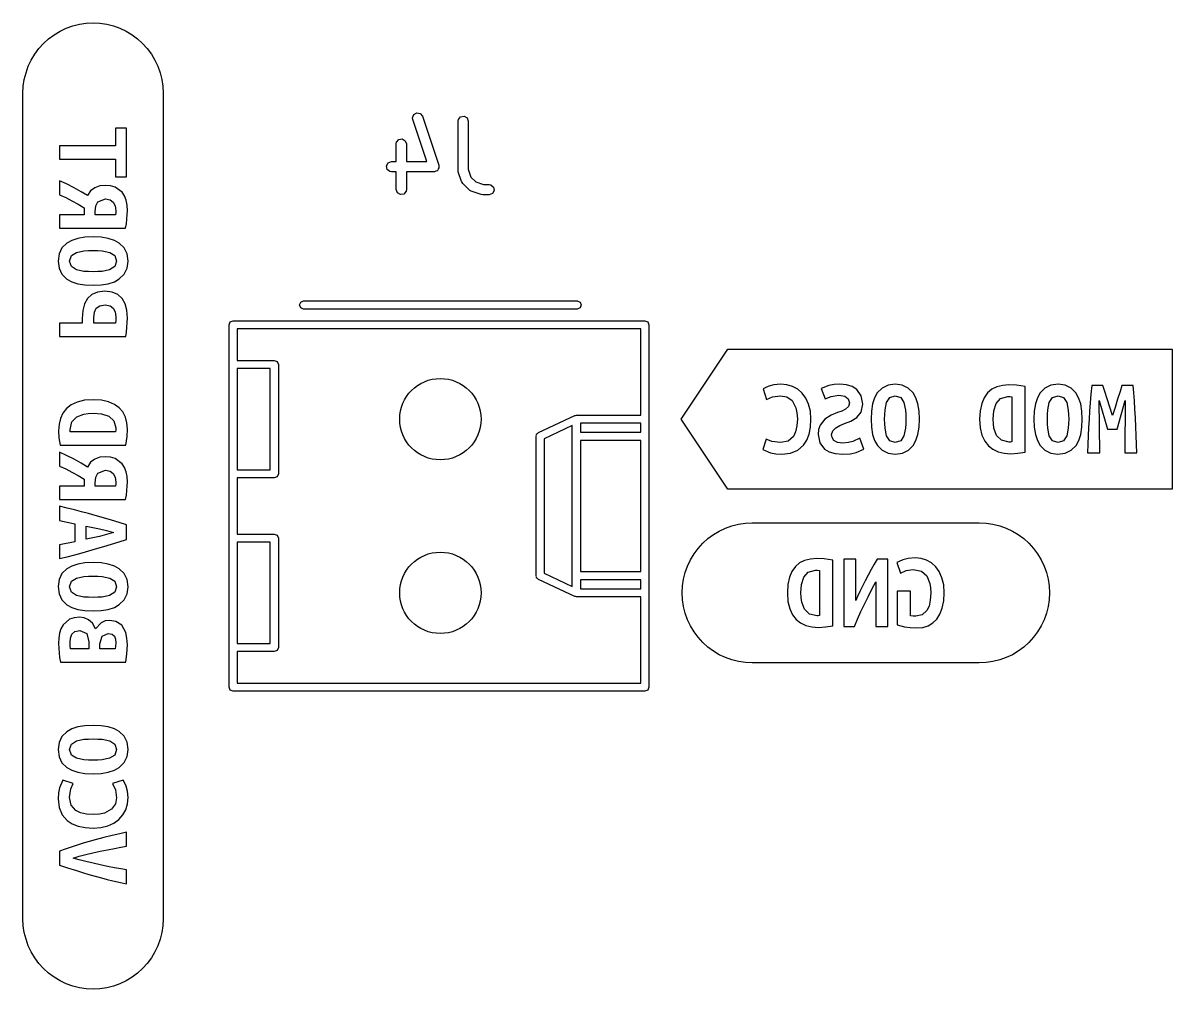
# Model space of a CAD drawing. Extents: x 88 to 206, y -135 to -60.
# Drawn here: x 87.62 to 104.43, y -93.28 to -79.15 of the extents above; entities that cross this region are included whole.
import ezdxf

# ---------------------------------------------------------------- set-up
doc = ezdxf.new("R2010")
doc.units = 0
doc.layers.add('BLACK', color=7, linetype='CONTINUOUS')

msp = doc.modelspace()

# ---------------------------------------------------------------- linework, layer by layer
at = {"layer": 'BLACK', "linetype": 'CONTINUOUS'}
for p, q in [((88.446, -79.1684), (88.5455, -79.1536)), ((88.5455, -79.1536), (88.646, -79.1487)), ((88.646, -79.1487), (88.7465, -79.1536)), ((88.7465, -79.1536), (88.846, -79.1684)), ((87.9955, -79.3814), (88.0763, -79.3215)), ((88.0763, -79.3215), (88.1626, -79.2698)), ((88.1626, -79.2698), (88.2536, -79.2267)), ((88.2536, -79.2267), (88.3483, -79.1928)), ((88.3483, -79.1928), (88.446, -79.1684)), ((88.846, -79.1684), (88.9437, -79.1928)), ((88.9437, -79.1928), (89.0384, -79.2267)), ((89.0384, -79.2267), (89.1294, -79.2698)), ((89.1294, -79.2698), (89.2157, -79.3215)), ((89.2157, -79.3215), (89.2965, -79.3814)), ((87.8534, -79.5236), (87.9209, -79.449)), ((87.9209, -79.449), (87.9955, -79.3814)), ((89.2965, -79.3814), (89.3711, -79.449)), ((89.3711, -79.449), (89.4386, -79.5236)), ((87.7417, -79.6907), (87.7934, -79.6044)), ((87.7934, -79.6044), (87.8534, -79.5236)), ((89.4386, -79.5236), (89.4986, -79.6044)), ((89.4986, -79.6044), (89.5503, -79.6907)), ((87.6648, -79.8764), (87.6987, -79.7817)), ((87.6987, -79.7817), (87.7417, -79.6907)), ((89.5503, -79.6907), (89.5933, -79.7817)), ((89.5933, -79.7817), (89.6272, -79.8764)), ((87.6255, -80.0736), (87.6403, -79.974)), ((87.6403, -79.974), (87.6648, -79.8764)), ((89.6272, -79.8764), (89.6517, -79.974)), ((89.6517, -79.974), (89.6665, -80.0736)), ((87.6206, -80.1741), (87.6255, -80.0736)), ((89.6665, -80.0736), (89.6714, -80.1741)), ((87.6206, -92.2515), (87.6206, -80.1741)), ((89.6714, -80.1741), (89.6714, -92.2515)), ((93.3177, -80.5355), (93.3366, -80.4878)), ((93.3366, -80.4878), (93.3817, -80.4634)), ((93.3817, -80.4634), (93.4319, -80.4737)), ((93.4319, -80.4737), (93.4638, -80.5138)), ((93.3215, -80.5613), (93.3177, -80.5355)), ((93.5267, -81.1768), (93.3215, -80.5613)), ((93.4638, -80.5138), (93.7019, -81.2281)), ((93.9843, -80.5852), (93.9889, -80.5595)), ((93.9843, -81.2995), (93.9843, -80.5852)), ((93.9889, -80.5595), (94.0218, -80.5202)), ((94.0218, -80.5202), (94.0724, -80.5113)), ((94.0724, -80.5113), (94.1168, -80.537)), ((94.1168, -80.537), (94.1343, -80.5852)), ((94.1343, -80.5852), (94.1343, -81.2873)), ((89.1365, -80.6867), (88.9746, -80.6867)), ((88.9746, -80.6867), (88.9746, -80.9455)), ((89.1365, -81.4011), (89.1365, -80.6867)), ((88.1539, -80.9455), (88.1539, -81.1423)), ((88.9746, -80.9455), (88.1539, -80.9455)), ((93.0796, -80.9185), (93.0841, -80.8929)), ((93.0796, -81.1768), (93.0796, -80.9185)), ((93.0841, -80.8929), (93.1171, -80.8536)), ((93.1171, -80.8536), (93.1676, -80.8447)), ((93.1676, -80.8447), (93.212, -80.8703)), ((93.212, -80.8703), (93.2296, -80.9185)), ((93.2296, -80.9185), (93.2296, -81.1768)), ((88.1539, -81.1423), (88.9746, -81.1423)), ((88.9746, -81.1423), (88.9746, -81.4011)), ((92.9635, -81.1944), (93.0117, -81.1768)), ((93.0117, -81.1768), (93.0796, -81.1768)), ((93.2296, -81.1768), (93.5267, -81.1768)), ((92.9379, -81.2388), (92.9635, -81.1944)), ((92.9468, -81.2893), (92.9379, -81.2388)), ((92.9861, -81.3223), (92.9468, -81.2893)), ((93.0117, -81.3268), (92.9861, -81.3223)), ((93.0796, -81.3268), (93.0117, -81.3268)), ((93.0796, -81.5852), (93.0796, -81.3268)), ((93.6308, -81.3268), (93.2296, -81.3268)), ((93.2296, -81.3268), (93.2296, -81.5852)), ((93.6361, -81.3249), (93.6308, -81.3268)), ((93.6418, -81.326), (93.6361, -81.3249)), ((93.6598, -81.3163), (93.6418, -81.326)), ((93.679, -81.3093), (93.6598, -81.3163)), ((93.6818, -81.3043), (93.679, -81.3093)), ((93.6869, -81.3016), (93.6818, -81.3043)), ((93.6944, -81.2826), (93.6869, -81.3016)), ((93.7046, -81.2649), (93.6944, -81.2826)), ((93.7019, -81.2281), (93.7057, -81.2539)), ((93.7057, -81.2539), (93.7036, -81.2592)), ((93.7036, -81.2592), (93.7046, -81.2649)), ((93.9849, -81.301), (93.9843, -81.2995)), ((93.9882, -81.3232), (93.9849, -81.301)), ((94.0358, -81.466), (93.9882, -81.3232)), ((94.1343, -81.2873), (94.1725, -81.4018)), ((88.2579, -81.5035), (88.1539, -81.4582)), ((88.1539, -81.4582), (88.1539, -81.663)), ((88.3674, -81.5583), (88.2579, -81.5035)), ((88.9746, -81.4011), (89.1365, -81.4011)), ((94.0386, -81.4696), (94.0358, -81.466)), ((94.039, -81.474), (94.0386, -81.4696)), ((94.0539, -81.4954), (94.039, -81.474)), ((94.1492, -81.5906), (94.0539, -81.4954)), ((94.1725, -81.4018), (94.2427, -81.472)), ((94.2427, -81.472), (94.3572, -81.5102)), ((94.3572, -81.5102), (94.4403, -81.5102)), ((94.4403, -81.5102), (94.4659, -81.5147)), ((94.4659, -81.5147), (94.5052, -81.5477)), ((88.1539, -81.663), (88.2473, -81.7025)), ((88.4722, -81.617), (88.3674, -81.5583)), ((88.5634, -81.6741), (88.4722, -81.617)), ((88.6083, -81.6047), (88.5634, -81.6741)), ((88.6698, -81.5583), (88.6083, -81.6047)), ((88.7436, -81.5321), (88.6698, -81.5583)), ((88.8254, -81.5233), (88.7436, -81.5321)), ((88.9026, -81.5299), (88.8254, -81.5233)), ((88.9691, -81.5495), (88.9026, -81.5299)), ((89.0699, -81.6249), (88.9691, -81.5495)), ((89.1044, -81.6789), (89.0699, -81.6249)), ((89.1286, -81.7424), (89.1044, -81.6789)), ((93.0971, -81.6334), (93.0796, -81.5852)), ((93.1415, -81.659), (93.0971, -81.6334)), ((93.1921, -81.6501), (93.1415, -81.659)), ((93.225, -81.6108), (93.1921, -81.6501)), ((93.2296, -81.5852), (93.225, -81.6108)), ((94.1532, -81.5925), (94.1492, -81.5906)), ((94.1556, -81.5963), (94.1532, -81.5925)), ((94.1785, -81.6087), (94.1556, -81.5963)), ((94.3213, -81.6563), (94.1785, -81.6087)), ((94.323, -81.6563), (94.3213, -81.6563)), ((94.345, -81.6602), (94.323, -81.6563)), ((94.4403, -81.6602), (94.345, -81.6602)), ((94.4885, -81.6426), (94.4403, -81.6602)), ((94.5141, -81.5982), (94.4885, -81.6426)), ((94.5052, -81.5477), (94.5141, -81.5982)), ((88.2473, -81.7025), (88.3372, -81.748)), ((88.3372, -81.748), (88.4259, -81.7982)), ((88.4259, -81.7982), (88.5158, -81.8519)), ((88.5158, -81.8519), (88.5158, -81.9535)), ((88.6777, -81.9107), (88.6875, -81.8246)), ((88.6875, -81.8246), (88.7166, -81.7662)), ((88.7166, -81.7662), (88.827, -81.7218)), ((88.827, -81.7218), (88.8944, -81.7337)), ((88.8944, -81.7337), (88.9413, -81.7694)), ((88.9413, -81.7694), (88.9687, -81.8246)), ((88.9687, -81.8246), (88.9778, -81.8948)), ((89.1429, -81.8146), (89.1286, -81.7424)), ((89.1476, -81.8948), (89.1429, -81.8146)), ((88.5158, -81.9535), (88.1539, -81.9535)), ((88.1539, -81.9535), (88.1539, -82.1488)), ((88.6777, -81.9535), (88.6777, -81.9107)), ((88.973, -81.9535), (88.6777, -81.9535)), ((88.977, -81.9218), (88.973, -81.9535)), ((88.9778, -81.8948), (88.977, -81.9218)), ((89.1342, -82.0861), (89.1421, -82.017)), ((89.1421, -82.017), (89.1461, -81.9504)), ((89.1461, -81.9504), (89.1476, -81.8948)), ((88.1539, -82.1488), (89.1222, -82.1488)), ((89.1222, -82.1488), (89.1342, -82.0861)), ((88.3351, -82.3292), (88.2626, -82.3695)), ((88.4232, -82.3004), (88.3351, -82.3292)), ((88.5268, -82.2831), (88.4232, -82.3004)), ((88.646, -82.2774), (88.5268, -82.2831)), ((88.7652, -82.283), (88.646, -82.2774)), ((88.8688, -82.3), (88.7652, -82.283)), ((88.9569, -82.3283), (88.8688, -82.3)), ((89.0294, -82.3679), (88.9569, -82.3283)), ((88.1907, -82.4393), (88.1476, -82.5261)), ((88.2626, -82.3695), (88.1907, -82.4393)), ((88.3301, -82.5512), (88.4039, -82.5036)), ((88.4039, -82.5036), (88.5126, -82.4814)), ((88.5126, -82.4814), (88.5769, -82.4772)), ((88.5769, -82.4772), (88.646, -82.4758)), ((88.646, -82.4758), (88.7153, -82.4772)), ((88.7153, -82.4772), (88.7801, -82.4814)), ((88.7801, -82.4814), (88.8889, -82.5036)), ((88.8889, -82.5036), (88.9619, -82.5504)), ((89.1013, -82.4374), (89.0294, -82.3679)), ((89.1444, -82.5252), (89.1013, -82.4374)), ((88.1476, -82.5261), (88.1332, -82.6298)), ((88.1332, -82.6298), (88.1476, -82.7361)), ((88.3031, -82.6314), (88.3301, -82.5512)), ((88.3301, -82.7124), (88.3031, -82.6314)), ((88.9619, -82.5504), (88.9889, -82.6314)), ((88.9889, -82.6314), (88.9619, -82.7124)), ((89.1588, -82.6314), (89.1444, -82.5252)), ((89.1444, -82.7344), (89.1588, -82.6314)), ((88.1476, -82.7361), (88.1907, -82.8242)), ((88.1907, -82.8242), (88.2626, -82.8941)), ((88.4031, -82.7592), (88.3301, -82.7124)), ((88.5119, -82.7814), (88.4031, -82.7592)), ((88.5767, -82.7856), (88.5119, -82.7814)), ((88.646, -82.787), (88.5767, -82.7856)), ((88.7151, -82.7856), (88.646, -82.787)), ((88.7793, -82.7814), (88.7151, -82.7856)), ((88.8881, -82.7592), (88.7793, -82.7814)), ((88.9619, -82.7124), (88.8881, -82.7592)), ((89.0294, -82.8918), (89.1013, -82.8212)), ((89.1013, -82.8212), (89.1444, -82.7344)), ((88.2626, -82.8941), (88.3351, -82.9341)), ((88.3351, -82.9341), (88.4232, -82.9626)), ((88.4232, -82.9626), (88.5268, -82.9797)), ((88.5268, -82.9797), (88.646, -82.9854)), ((88.646, -82.9854), (88.7652, -82.9796)), ((88.7652, -82.9796), (88.8688, -82.962)), ((88.8688, -82.962), (88.9569, -82.9327)), ((88.9569, -82.9327), (89.0294, -82.8918)), ((88.5642, -83.1767), (88.5206, -83.2556)), ((88.6275, -83.1189), (88.5642, -83.1767)), ((88.7124, -83.0843), (88.6275, -83.1189)), ((88.819, -83.0727), (88.7124, -83.0843)), ((88.9246, -83.0842), (88.819, -83.0727)), ((89.0085, -83.1186), (88.9246, -83.0842)), ((89.0707, -83.1759), (89.0085, -83.1186)), ((89.1134, -83.2541), (89.0707, -83.1759)), ((88.4944, -83.3538), (88.4857, -83.4712)), ((88.5206, -83.2556), (88.4944, -83.3538)), ((88.6649, -83.3795), (88.6928, -83.3204)), ((88.6928, -83.3204), (88.7434, -83.2847)), ((88.7434, -83.2847), (88.8206, -83.2728)), ((88.8206, -83.2728), (88.8938, -83.2845)), ((88.8938, -83.2845), (88.9421, -83.3196)), ((88.9421, -83.3196), (88.9689, -83.3742)), ((89.1391, -83.3509), (89.1134, -83.2541)), ((89.1476, -83.4664), (89.1391, -83.3509)), ((91.666, -83.2728), (91.6836, -83.2304)), ((91.6836, -83.3152), (91.666, -83.2728)), ((91.6836, -83.2304), (91.726, -83.2128)), ((91.726, -83.3328), (91.6836, -83.3152)), ((91.726, -83.2128), (95.726, -83.2128)), ((95.726, -83.3328), (91.726, -83.3328)), ((95.726, -83.2128), (95.7684, -83.2304)), ((95.7684, -83.3152), (95.726, -83.3328)), ((95.7684, -83.2304), (95.786, -83.2728)), ((95.786, -83.2728), (95.7684, -83.3152)), ((88.4857, -83.4712), (88.4857, -83.541)), ((88.6555, -83.4617), (88.6649, -83.3795)), ((88.6555, -83.541), (88.6555, -83.4617)), ((88.9689, -83.3742), (88.9778, -83.4442)), ((88.977, -83.4926), (88.973, -83.541)), ((88.9778, -83.4442), (88.977, -83.4926)), ((89.1421, -83.5998), (89.1461, -83.5283)), ((89.1461, -83.5283), (89.1476, -83.4664)), ((90.636, -83.5628), (90.6536, -83.5204)), ((90.6536, -83.5204), (90.696, -83.5028)), ((90.696, -83.5028), (96.716, -83.5028)), ((96.716, -83.5028), (96.7584, -83.5204)), ((96.7584, -83.5204), (96.776, -83.5628)), ((88.4857, -83.541), (88.1539, -83.541)), ((88.1539, -83.541), (88.1539, -83.7363)), ((88.973, -83.541), (88.6555, -83.541)), ((89.1238, -83.7363), (89.1349, -83.672)), ((89.1349, -83.672), (89.1421, -83.5998)), ((90.636, -88.8628), (90.636, -83.5628)), ((96.656, -83.6228), (90.756, -83.6228)), ((90.756, -83.6228), (90.756, -84.0828)), ((96.656, -84.8828), (96.656, -83.6228)), ((96.776, -83.5628), (96.776, -88.8628)), ((88.1539, -83.7363), (89.1238, -83.7363)), ((97.2483, -84.9428), (97.9319, -83.9174)), ((97.9319, -83.9174), (104.428, -83.9174)), ((104.428, -83.9174), (104.428, -85.9682)), ((90.756, -84.0828), (91.296, -84.0828)), ((90.756, -84.2028), (90.756, -85.6828)), ((91.236, -84.2028), (90.756, -84.2028)), ((91.236, -85.6828), (91.236, -84.2028)), ((91.296, -84.0828), (91.3384, -84.1004)), ((91.3384, -84.1004), (91.356, -84.1428)), ((91.356, -84.1428), (91.356, -85.7428)), ((98.4787, -84.4824), (98.4461, -84.5015)), ((98.4461, -84.5015), (98.4969, -84.657)), ((98.5318, -84.4586), (98.4787, -84.4824)), ((98.6057, -84.4388), (98.5318, -84.4586)), ((98.7001, -84.43), (98.6057, -84.4388)), ((98.7932, -84.4386), (98.7001, -84.43)), ((98.8787, -84.4642), (98.7932, -84.4386)), ((98.9549, -84.5062), (98.8787, -84.4642)), ((99.02, -84.5642), (98.9549, -84.5062)), ((99.4105, -84.4507), (99.297, -84.4967)), ((99.297, -84.4967), (99.3542, -84.6475)), ((99.4838, -84.4352), (99.4105, -84.4507)), ((99.5685, -84.43), (99.4838, -84.4352)), ((99.6658, -84.4387), (99.5685, -84.43)), ((99.748, -84.4646), (99.6658, -84.4387)), ((99.8153, -84.5078), (99.748, -84.4646)), ((99.8826, -84.6007), (99.8153, -84.5078)), ((100.186, -84.4875), (100.116, -84.5594)), ((100.274, -84.4444), (100.186, -84.4875)), ((100.38, -84.43), (100.274, -84.4444)), ((100.483, -84.4444), (100.38, -84.43)), ((100.569, -84.4875), (100.483, -84.4444)), ((100.64, -84.5594), (100.569, -84.4875)), ((101.792, -84.5064), (101.731, -84.5594)), ((101.866, -84.4697), (101.792, -84.5064)), ((101.951, -84.4483), (101.866, -84.4697)), ((102.043, -84.4411), (101.951, -84.4483)), ((102.153, -84.4459), (102.043, -84.4411)), ((102.278, -84.465), (102.153, -84.4459)), ((102.278, -85.4238), (102.278, -84.465)), ((102.567, -84.4875), (102.497, -84.5594)), ((102.655, -84.4444), (102.567, -84.4875)), ((102.761, -84.43), (102.655, -84.4444)), ((102.864, -84.4444), (102.761, -84.43)), ((102.951, -84.4875), (102.864, -84.4444)), ((103.021, -84.5594), (102.951, -84.4875)), ((103.253, -84.4523), (103.242, -84.5793)), ((103.415, -84.4523), (103.253, -84.4523)), ((103.444, -84.5364), (103.415, -84.4523)), ((103.478, -84.6451), (103.444, -84.5364)), ((103.668, -84.538), (103.632, -84.6507)), ((103.696, -84.4523), (103.668, -84.538)), ((103.858, -84.4523), (103.696, -84.4523)), ((103.868, -84.5598), (103.858, -84.4523)), ((88.4134, -84.6928), (88.3263, -84.7334)), ((88.5196, -84.6672), (88.4134, -84.6928)), ((88.646, -84.6586), (88.5196, -84.6672)), ((88.7696, -84.6664), (88.646, -84.6586)), ((88.8738, -84.6896), (88.7696, -84.6664)), ((88.9599, -84.7267), (88.8738, -84.6896)), ((98.4969, -84.657), (98.585, -84.6166)), ((98.585, -84.6166), (98.7033, -84.5999)), ((98.7033, -84.5999), (98.793, -84.6166)), ((98.793, -84.6166), (98.8708, -84.6721)), ((98.8708, -84.6721), (98.9263, -84.7761)), ((99.073, -84.6374), (99.02, -84.5642)), ((99.1129, -84.7253), (99.073, -84.6374)), ((99.3542, -84.6475), (99.4423, -84.6094)), ((99.4423, -84.6094), (99.5542, -84.5935)), ((99.5542, -84.5935), (99.6406, -84.6061)), ((99.6406, -84.6061), (99.6925, -84.6436)), ((99.6925, -84.6436), (99.7098, -84.7063)), ((99.7098, -84.7063), (99.6939, -84.7563)), ((99.905, -84.7237), (99.8826, -84.6007)), ((100.077, -84.6319), (100.048, -84.72)), ((100.116, -84.5594), (100.077, -84.6319)), ((100.23, -84.8087), (100.252, -84.6999)), ((100.252, -84.6999), (100.299, -84.6269)), ((100.299, -84.6269), (100.38, -84.5999)), ((100.38, -84.5999), (100.461, -84.6269)), ((100.461, -84.6269), (100.507, -84.7007)), ((100.507, -84.7007), (100.53, -84.8094)), ((100.681, -84.6319), (100.64, -84.5594)), ((100.71, -84.72), (100.681, -84.6319)), ((101.681, -84.6289), (101.644, -84.715)), ((101.731, -84.5594), (101.681, -84.6289)), ((101.854, -84.7126), (101.92, -84.6388)), ((101.92, -84.6388), (102.026, -84.611)), ((102.026, -84.611), (102.055, -84.6118)), ((102.055, -84.6118), (102.083, -84.6158)), ((102.083, -84.6158), (102.083, -85.2762)), ((102.458, -84.6319), (102.43, -84.72)), ((102.497, -84.5594), (102.458, -84.6319)), ((102.611, -84.8087), (102.633, -84.6999)), ((102.633, -84.6999), (102.68, -84.6269)), ((102.68, -84.6269), (102.761, -84.5999)), ((102.761, -84.5999), (102.842, -84.6269)), ((102.842, -84.6269), (102.889, -84.7007)), ((102.889, -84.7007), (102.911, -84.8094)), ((103.062, -84.6319), (103.021, -84.5594)), ((103.092, -84.72), (103.062, -84.6319)), ((103.232, -84.7031), (103.222, -84.8247)), ((103.242, -84.5793), (103.232, -84.7031)), ((103.374, -85.4349), (103.364, -84.6713)), ((103.364, -84.6713), (103.485, -85.0873)), ((103.518, -84.7658), (103.478, -84.6451)), ((103.632, -84.6507), (103.594, -84.7729)), ((103.628, -85.0873), (103.744, -84.6713)), ((103.744, -84.6713), (103.736, -85.4349)), ((103.878, -84.6761), (103.868, -84.5598)), ((103.886, -84.7987), (103.878, -84.6761)), ((88.2049, -84.8533), (88.169, -84.9309)), ((88.2571, -84.7872), (88.2049, -84.8533)), ((88.3263, -84.7334), (88.2571, -84.7872)), ((88.4063, -84.9087), (88.5119, -84.869)), ((88.5119, -84.869), (88.576, -84.8601)), ((88.576, -84.8601), (88.646, -84.8571)), ((88.646, -84.8571), (88.7698, -84.8666)), ((88.7698, -84.8666), (88.8762, -84.8999)), ((89.0294, -84.7761), (88.9599, -84.7267)), ((89.0824, -84.8378), (89.0294, -84.7761)), ((89.1191, -84.9118), (89.0824, -84.8378)), ((98.9263, -84.7761), (98.9424, -84.8491)), ((98.9424, -84.8491), (98.9478, -84.938)), ((99.1379, -84.8273), (99.1129, -84.7253)), ((99.1462, -84.9428), (99.1379, -84.8273)), ((99.5367, -84.8475), (99.4407, -84.8864)), ((99.5979, -84.8237), (99.5367, -84.8475)), ((99.6534, -84.7944), (99.5979, -84.8237)), ((99.6939, -84.7563), (99.6534, -84.7944)), ((99.8153, -84.919), (99.8796, -84.8404)), ((99.8796, -84.8404), (99.905, -84.7237)), ((100.031, -84.8236), (100.026, -84.9428)), ((100.048, -84.72), (100.031, -84.8236)), ((100.224, -84.9428), (100.226, -84.8735)), ((100.226, -84.8735), (100.23, -84.8087)), ((100.53, -84.8094), (100.534, -84.8737)), ((100.534, -84.8737), (100.535, -84.9428)), ((100.728, -84.8236), (100.71, -84.72)), ((100.734, -84.9428), (100.728, -84.8236)), ((101.621, -84.8192), (101.613, -84.9428)), ((101.644, -84.715), (101.621, -84.8192)), ((101.812, -84.9428), (101.821, -84.819)), ((101.821, -84.819), (101.854, -84.7126)), ((102.413, -84.8236), (102.407, -84.9428)), ((102.43, -84.72), (102.413, -84.8236)), ((102.605, -84.9428), (102.607, -84.8735)), ((102.607, -84.8735), (102.611, -84.8087)), ((102.911, -84.8094), (102.915, -84.8737)), ((102.915, -84.8737), (102.917, -84.9428)), ((103.109, -84.8236), (103.092, -84.72)), ((103.115, -84.9428), (103.109, -84.8236)), ((103.222, -84.8247), (103.214, -84.9452)), ((103.558, -84.8872), (103.518, -84.7658)), ((103.594, -84.7729), (103.558, -84.8872)), ((103.893, -84.9253), (103.886, -84.7987)), ((88.1481, -85.0184), (88.1412, -85.1142)), ((88.169, -84.9309), (88.1481, -85.0184)), ((88.311, -85.0936), (88.3364, -84.9817)), ((88.3364, -84.9817), (88.4063, -84.9087)), ((88.8762, -84.8999), (88.95, -84.965)), ((88.95, -84.965), (88.9778, -85.0714)), ((89.1405, -84.9962), (89.1191, -84.9118)), ((89.1476, -85.0888), (89.1405, -84.9962)), ((95.1604, -85.1385), (95.6904, -84.8885)), ((95.656, -85.0374), (95.246, -85.2308)), ((95.656, -87.3882), (95.656, -85.0374)), ((95.6904, -84.8885), (95.7037, -84.8879)), ((95.7037, -84.8879), (95.716, -84.8828)), ((95.716, -84.8828), (96.656, -84.8828)), ((95.776, -85.0028), (95.776, -85.1328)), ((96.656, -85.0028), (95.776, -85.0028)), ((96.656, -85.1328), (96.656, -85.0028)), ((97.9319, -85.9682), (97.2483, -84.9428)), ((98.9413, -85.0415), (98.922, -85.1275)), ((98.9478, -84.938), (98.9413, -85.0415)), ((99.1394, -85.0588), (99.1462, -84.9428)), ((99.2796, -85.0325), (99.2593, -85.0926)), ((99.3486, -84.9436), (99.2796, -85.0325)), ((99.4407, -84.8864), (99.3486, -84.9436)), ((99.5097, -85.069), (99.5701, -85.0357)), ((99.5701, -85.0357), (99.6367, -85.0079)), ((99.6367, -85.0079), (99.7288, -84.9714)), ((99.7288, -84.9714), (99.8153, -84.919)), ((100.026, -84.9428), (100.031, -85.062)), ((100.226, -85.0119), (100.224, -84.9428)), ((100.23, -85.0761), (100.226, -85.0119)), ((100.534, -85.0121), (100.53, -85.0769)), ((100.535, -84.9428), (100.534, -85.0121)), ((100.728, -85.062), (100.734, -84.9428)), ((101.613, -84.9428), (101.622, -85.0692)), ((101.815, -85.0128), (101.812, -84.9428)), ((101.824, -85.0769), (101.815, -85.0128)), ((102.407, -84.9428), (102.413, -85.062)), ((102.607, -85.0119), (102.605, -84.9428)), ((102.611, -85.0761), (102.607, -85.0119)), ((102.915, -85.0121), (102.911, -85.0769)), ((102.917, -84.9428), (102.915, -85.0121)), ((103.109, -85.062), (103.115, -84.9428)), ((103.214, -84.9452), (103.208, -85.0654)), ((103.899, -85.0543), (103.893, -84.9253)), ((88.1412, -85.1142), (88.1467, -85.2166)), ((88.311, -85.1111), (88.311, -85.0936)), ((88.3126, -85.1285), (88.311, -85.1111)), ((88.973, -85.1285), (88.3126, -85.1285)), ((88.977, -85.1), (88.973, -85.1285)), ((88.9778, -85.0714), (88.977, -85.1)), ((89.1238, -85.3238), (89.1429, -85.1984)), ((89.1429, -85.1984), (89.1476, -85.0888)), ((95.126, -85.1928), (95.13, -85.1831)), ((95.126, -87.2328), (95.126, -85.1928)), ((95.1295, -85.1725), (95.1385, -85.1627)), ((95.13, -85.1831), (95.1295, -85.1725)), ((95.1385, -85.1627), (95.1436, -85.1504)), ((95.1436, -85.1504), (95.1533, -85.1463)), ((95.1533, -85.1463), (95.1604, -85.1385)), ((95.776, -85.1328), (96.656, -85.1328)), ((98.8898, -85.196), (98.8134, -85.2633)), ((98.922, -85.1275), (98.8898, -85.196)), ((99.0846, -85.2485), (99.1188, -85.1607)), ((99.1188, -85.1607), (99.1394, -85.0588)), ((99.2593, -85.0926), (99.2526, -85.1666)), ((99.2526, -85.1666), (99.275, -85.2891)), ((99.4478, -85.165), (99.4653, -85.1111)), ((99.455, -85.2119), (99.4478, -85.165)), ((99.4812, -85.2532), (99.455, -85.2119)), ((99.4653, -85.1111), (99.5097, -85.069)), ((100.031, -85.062), (100.049, -85.1656)), ((100.049, -85.1656), (100.077, -85.2537)), ((100.252, -85.1849), (100.23, -85.0761)), ((100.3, -85.2587), (100.252, -85.1849)), ((100.507, -85.1857), (100.461, -85.2587)), ((100.53, -85.0769), (100.507, -85.1857)), ((100.682, -85.2537), (100.711, -85.1656)), ((100.711, -85.1656), (100.728, -85.062)), ((101.622, -85.0692), (101.647, -85.1754)), ((101.647, -85.1754), (101.688, -85.2625)), ((101.863, -85.1825), (101.824, -85.0769)), ((101.936, -85.2524), (101.863, -85.1825)), ((102.413, -85.062), (102.43, -85.1656)), ((102.43, -85.1656), (102.459, -85.2537)), ((102.633, -85.1849), (102.611, -85.0761)), ((102.681, -85.2587), (102.633, -85.1849)), ((102.889, -85.1857), (102.842, -85.2587)), ((102.911, -85.0769), (102.889, -85.1857)), ((103.064, -85.2537), (103.092, -85.1656)), ((103.092, -85.1656), (103.109, -85.062)), ((103.202, -85.1865), (103.198, -85.3093)), ((103.208, -85.0654), (103.202, -85.1865)), ((103.485, -85.0873), (103.628, -85.0873)), ((103.905, -85.1841), (103.899, -85.0543)), ((103.91, -85.3119), (103.905, -85.1841)), ((88.1467, -85.2166), (88.165, -85.3238)), ((88.165, -85.3238), (89.1238, -85.3238)), ((95.246, -85.2308), (95.246, -87.1948)), ((95.776, -85.2528), (95.776, -87.1728)), ((96.656, -85.2528), (95.776, -85.2528)), ((96.656, -87.1728), (96.656, -85.2528)), ((98.4937, -85.2333), (98.4445, -85.3873)), ((98.5739, -85.2682), (98.4937, -85.2333)), ((98.7001, -85.2857), (98.5739, -85.2682)), ((98.8134, -85.2633), (98.7001, -85.2857)), ((98.9527, -85.3963), (99.0367, -85.3222)), ((99.0367, -85.3222), (99.0846, -85.2485)), ((99.275, -85.2891), (99.3423, -85.3802)), ((99.3423, -85.3802), (99.4124, -85.422)), ((99.5328, -85.2817), (99.4812, -85.2532)), ((99.6145, -85.292), (99.5328, -85.2817)), ((99.6937, -85.2865), (99.6145, -85.292)), ((99.7598, -85.2698), (99.6937, -85.2865)), ((99.8622, -85.2222), (99.7598, -85.2698)), ((99.8098, -85.4294), (99.9193, -85.3809)), ((99.9193, -85.3809), (99.8622, -85.2222)), ((100.077, -85.2537), (100.118, -85.3262)), ((100.118, -85.3262), (100.188, -85.3981)), ((100.38, -85.2857), (100.3, -85.2587)), ((100.461, -85.2587), (100.38, -85.2857)), ((100.572, -85.3981), (100.642, -85.3262)), ((100.642, -85.3262), (100.682, -85.2537)), ((101.688, -85.2625), (101.742, -85.3317)), ((101.742, -85.3317), (101.808, -85.3839)), ((102.048, -85.2778), (101.936, -85.2524)), ((102.066, -85.2778), (102.048, -85.2778)), ((102.083, -85.2762), (102.066, -85.2778)), ((102.459, -85.2537), (102.499, -85.3262)), ((102.499, -85.3262), (102.569, -85.3981)), ((102.761, -85.2857), (102.681, -85.2587)), ((102.842, -85.2587), (102.761, -85.2857)), ((102.954, -85.3981), (103.024, -85.3262)), ((103.024, -85.3262), (103.064, -85.2537)), ((103.198, -85.3093), (103.194, -85.4349)), ((103.915, -85.4349), (103.91, -85.3119)), ((88.2579, -85.4722), (88.1539, -85.427)), ((88.1539, -85.427), (88.1539, -85.6318)), ((88.3674, -85.527), (88.2579, -85.4722)), ((88.4722, -85.5857), (88.3674, -85.527)), ((88.6698, -85.527), (88.6083, -85.5734)), ((88.7436, -85.5008), (88.6698, -85.527)), ((88.8254, -85.4921), (88.7436, -85.5008)), ((88.9026, -85.4986), (88.8254, -85.4921)), ((88.9691, -85.5183), (88.9026, -85.4986)), ((89.0699, -85.5937), (88.9691, -85.5183)), ((98.4445, -85.3873), (98.5565, -85.4341)), ((98.5565, -85.4341), (98.6325, -85.4502)), ((98.6325, -85.4502), (98.7192, -85.4556)), ((98.7192, -85.4556), (98.8469, -85.4407)), ((98.8469, -85.4407), (98.9527, -85.3963)), ((99.4124, -85.422), (99.5031, -85.4472)), ((99.5031, -85.4472), (99.6145, -85.4556)), ((99.6145, -85.4556), (99.7245, -85.449)), ((99.7245, -85.449), (99.8098, -85.4294)), ((100.188, -85.3981), (100.274, -85.4412)), ((100.274, -85.4412), (100.378, -85.4556)), ((100.378, -85.4556), (100.484, -85.4412)), ((100.484, -85.4412), (100.572, -85.3981)), ((101.808, -85.3839), (101.885, -85.4198)), ((101.885, -85.4198), (101.973, -85.4407)), ((101.973, -85.4407), (102.069, -85.4476)), ((102.069, -85.4476), (102.171, -85.4421)), ((102.171, -85.4421), (102.278, -85.4238)), ((102.569, -85.3981), (102.656, -85.4412)), ((102.656, -85.4412), (102.759, -85.4556)), ((102.759, -85.4556), (102.866, -85.4412)), ((102.866, -85.4412), (102.954, -85.3981)), ((103.194, -85.4349), (103.374, -85.4349)), ((103.736, -85.4349), (103.915, -85.4349)), ((88.1539, -85.6318), (88.2473, -85.6713)), ((88.2473, -85.6713), (88.3372, -85.7167)), ((88.3372, -85.7167), (88.4259, -85.7669)), ((88.5634, -85.6429), (88.4722, -85.5857)), ((88.6083, -85.5734), (88.5634, -85.6429)), ((88.7166, -85.735), (88.827, -85.6905)), ((88.827, -85.6905), (88.8944, -85.7024)), ((88.8944, -85.7024), (88.9413, -85.7381)), ((89.1044, -85.6476), (89.0699, -85.5937)), ((89.1286, -85.7111), (89.1044, -85.6476)), ((89.1429, -85.7834), (89.1286, -85.7111)), ((90.756, -85.6828), (91.236, -85.6828)), ((88.4259, -85.7669), (88.5158, -85.8207)), ((88.5158, -85.8207), (88.5158, -85.9223)), ((88.6777, -85.8794), (88.6875, -85.7933)), ((88.6777, -85.9223), (88.6777, -85.8794)), ((88.6875, -85.7933), (88.7166, -85.735)), ((88.9413, -85.7381), (88.9687, -85.7933)), ((88.9687, -85.7933), (88.9778, -85.8635)), ((88.9778, -85.8635), (88.977, -85.8905)), ((89.1476, -85.8635), (89.1429, -85.7834)), ((89.1461, -85.9191), (89.1476, -85.8635)), ((91.296, -85.8028), (90.756, -85.8028)), ((90.756, -85.8028), (90.756, -86.6228)), ((91.3384, -85.7852), (91.296, -85.8028)), ((91.356, -85.7428), (91.3384, -85.7852)), ((88.5158, -85.9223), (88.1539, -85.9223)), ((88.1539, -85.9223), (88.1539, -86.1175)), ((88.973, -85.9223), (88.6777, -85.9223)), ((88.977, -85.8905), (88.973, -85.9223)), ((89.1342, -86.0548), (89.1421, -85.9858)), ((89.1421, -85.9858), (89.1461, -85.9191)), ((104.428, -85.9682), (97.9319, -85.9682)), ((88.1539, -86.1175), (89.1222, -86.1175)), ((88.2653, -86.2438), (88.1539, -86.2176)), ((88.1539, -86.2176), (88.1539, -86.4271)), ((89.1222, -86.1175), (89.1342, -86.0548)), ((88.3735, -86.2703), (88.2653, -86.2438)), ((88.4784, -86.2971), (88.3735, -86.2703)), ((88.5801, -86.3242), (88.4784, -86.2971)), ((88.6785, -86.3517), (88.5801, -86.3242)), ((88.798, -86.3863), (88.6785, -86.3517)), ((88.9141, -86.421), (88.798, -86.3863)), ((88.1539, -86.4271), (88.3809, -86.4731)), ((88.3809, -86.4731), (88.3809, -86.7351)), ((88.5428, -86.6986), (88.5428, -86.5065)), ((88.5428, -86.5065), (88.6444, -86.5255)), ((88.6444, -86.5255), (88.742, -86.547)), ((88.742, -86.547), (88.8405, -86.5724)), ((89.0269, -86.4557), (88.9141, -86.421)), ((89.1365, -86.4906), (89.0269, -86.4557)), ((89.1365, -86.7033), (89.1365, -86.4906)), ((97.8052, -86.5785), (97.8962, -86.5355)), ((97.8962, -86.5355), (97.991, -86.5016)), ((97.991, -86.5016), (98.0886, -86.4771)), ((98.0886, -86.4771), (98.1881, -86.4623)), ((98.1881, -86.4623), (98.2886, -86.4574)), ((98.2886, -86.4574), (101.609, -86.4574)), ((101.609, -86.4574), (101.71, -86.4623)), ((101.71, -86.4623), (101.809, -86.4771)), ((101.809, -86.4771), (101.907, -86.5016)), ((101.907, -86.5016), (102.002, -86.5355)), ((102.002, -86.5355), (102.093, -86.5785)), ((88.6444, -86.6787), (88.5428, -86.6986)), ((88.742, -86.6565), (88.6444, -86.6787)), ((88.8405, -86.6311), (88.742, -86.6565)), ((88.8405, -86.5724), (88.946, -86.6017)), ((88.946, -86.6017), (88.8405, -86.6311)), ((89.0278, -86.737), (89.1365, -86.7033)), ((90.756, -86.6228), (91.296, -86.6228)), ((91.296, -86.6228), (91.3384, -86.6404)), ((91.3384, -86.6404), (91.356, -86.6828)), ((91.356, -86.6828), (91.356, -88.2828)), ((97.5635, -86.7577), (97.6381, -86.6902)), ((97.6381, -86.6902), (97.7189, -86.6302)), ((97.7189, -86.6302), (97.8052, -86.5785)), ((102.093, -86.5785), (102.179, -86.6302)), ((102.179, -86.6302), (102.26, -86.6902)), ((102.26, -86.6902), (102.334, -86.7577)), ((88.3809, -86.7351), (88.1539, -86.7795)), ((88.1539, -86.7795), (88.1539, -86.9827)), ((88.4839, -86.8983), (88.5857, -86.87)), ((88.5857, -86.87), (88.6833, -86.8414)), ((88.6833, -86.8414), (88.8012, -86.806)), ((88.8012, -86.806), (88.9161, -86.7712)), ((88.9161, -86.7712), (89.0278, -86.737)), ((90.756, -86.7428), (90.756, -88.2228)), ((91.236, -86.7428), (90.756, -86.7428)), ((91.236, -88.2228), (91.236, -86.7428)), ((97.436, -86.9131), (97.496, -86.8323)), ((97.496, -86.8323), (97.5635, -86.7577)), ((102.334, -86.7577), (102.402, -86.8323)), ((102.402, -86.8323), (102.462, -86.9131)), ((88.1539, -86.9827), (88.268, -86.9547)), ((88.268, -86.9547), (88.378, -86.9266)), ((88.378, -86.9266), (88.4839, -86.8983)), ((88.5268, -87.0456), (88.4232, -87.0629)), ((88.646, -87.0399), (88.5268, -87.0456)), ((88.7652, -87.0455), (88.646, -87.0399)), ((88.8688, -87.0625), (88.7652, -87.0455)), ((97.3413, -87.0904), (97.3843, -86.9994)), ((97.3843, -86.9994), (97.436, -86.9131)), ((98.9804, -87.0464), (98.9187, -87.0994)), ((99.0544, -87.0097), (98.9804, -87.0464)), ((99.1388, -86.9883), (99.0544, -87.0097)), ((99.2314, -86.9811), (99.1388, -86.9883)), ((99.341, -86.9859), (99.2314, -86.9811)), ((99.4664, -87.005), (99.341, -86.9859)), ((99.4664, -87.9638), (99.4664, -87.005)), ((99.6251, -86.9923), (99.6251, -87.9749)), ((99.8014, -86.9923), (99.6251, -86.9923)), ((99.8014, -87.5971), (99.8014, -86.9923)), ((100.116, -86.9923), (100.071, -87.0651)), ((100.273, -86.9923), (100.116, -86.9923)), ((100.273, -87.9749), (100.273, -86.9923)), ((100.436, -87.0224), (100.403, -87.0415)), ((100.403, -87.0415), (100.454, -87.197)), ((100.49, -86.9986), (100.436, -87.0224)), ((100.569, -86.9788), (100.49, -86.9986)), ((100.671, -86.97), (100.569, -86.9788)), ((100.757, -86.9782), (100.671, -86.97)), ((100.838, -87.0026), (100.757, -86.9782)), ((100.911, -87.0433), (100.838, -87.0026)), ((100.973, -87.1002), (100.911, -87.0433)), ((102.462, -86.9131), (102.514, -86.9994)), ((102.514, -86.9994), (102.557, -87.0904)), ((88.1907, -87.2018), (88.1476, -87.2886)), ((88.2626, -87.132), (88.1907, -87.2018)), ((88.3351, -87.0917), (88.2626, -87.132)), ((88.4232, -87.0629), (88.3351, -87.0917)), ((88.9569, -87.0908), (88.8688, -87.0625)), ((89.0294, -87.1304), (88.9569, -87.0908)), ((89.1013, -87.1999), (89.0294, -87.1304)), ((89.1444, -87.2877), (89.1013, -87.1999)), ((95.246, -87.1948), (95.656, -87.3882)), ((95.776, -87.1728), (96.656, -87.1728)), ((97.2829, -87.2828), (97.3074, -87.1851)), ((97.3074, -87.1851), (97.3413, -87.0904)), ((98.8693, -87.1689), (98.8322, -87.255)), ((98.9187, -87.0994), (98.8693, -87.1689)), ((99.0425, -87.2526), (99.1076, -87.1788)), ((99.1076, -87.1788), (99.214, -87.151)), ((99.214, -87.151), (99.2426, -87.1518)), ((99.2426, -87.1518), (99.2711, -87.1558)), ((99.2711, -87.1558), (99.2711, -87.8162)), ((99.9829, -87.2254), (99.9403, -87.3066)), ((100.027, -87.1439), (99.9829, -87.2254)), ((100.071, -87.0651), (100.027, -87.1439)), ((100.454, -87.197), (100.54, -87.1574)), ((100.54, -87.1574), (100.644, -87.1399)), ((100.644, -87.1399), (100.762, -87.1653)), ((100.762, -87.1653), (100.84, -87.2359)), ((101.024, -87.173), (100.973, -87.1002)), ((101.063, -87.2613), (101.024, -87.173)), ((102.557, -87.0904), (102.591, -87.1851)), ((102.591, -87.1851), (102.615, -87.2828)), ((88.1476, -87.2886), (88.1332, -87.3923)), ((88.1332, -87.3923), (88.1476, -87.4986)), ((88.3031, -87.3939), (88.3301, -87.3137)), ((88.3301, -87.4749), (88.3031, -87.3939)), ((88.3301, -87.3137), (88.4039, -87.2661)), ((88.4039, -87.2661), (88.5126, -87.2439)), ((88.5126, -87.2439), (88.5769, -87.2397)), ((88.5769, -87.2397), (88.646, -87.2383)), ((88.646, -87.2383), (88.7153, -87.2397)), ((88.7153, -87.2397), (88.7801, -87.2439)), ((88.7801, -87.2439), (88.8889, -87.2661)), ((88.8889, -87.2661), (88.9619, -87.3129)), ((88.9619, -87.3129), (88.9889, -87.3939)), ((88.9889, -87.3939), (88.9619, -87.4749)), ((89.1588, -87.3939), (89.1444, -87.2877)), ((89.1444, -87.4969), (89.1588, -87.3939)), ((95.13, -87.2425), (95.126, -87.2328)), ((95.1295, -87.2531), (95.13, -87.2425)), ((95.1385, -87.2629), (95.1295, -87.2531)), ((95.1436, -87.2752), (95.1385, -87.2629)), ((95.1533, -87.2793), (95.1436, -87.2752)), ((95.1604, -87.2871), (95.1533, -87.2793)), ((95.6904, -87.5371), (95.1604, -87.2871)), ((95.776, -87.2928), (95.776, -87.4228)), ((96.656, -87.2928), (95.776, -87.2928)), ((96.656, -87.4228), (96.656, -87.2928)), ((97.2632, -87.4828), (97.2682, -87.3823)), ((97.2682, -87.3823), (97.2829, -87.2828)), ((98.809, -87.3592), (98.8012, -87.4828)), ((98.8322, -87.255), (98.809, -87.3592)), ((98.9997, -87.4828), (99.0092, -87.359)), ((99.0092, -87.359), (99.0425, -87.2526)), ((99.8998, -87.3864), (99.8625, -87.4637)), ((99.9403, -87.3066), (99.8998, -87.3864)), ((100.038, -87.4314), (100.097, -87.3225)), ((100.097, -87.3225), (100.097, -87.9749)), ((100.84, -87.2359), (100.885, -87.3439)), ((100.885, -87.3439), (100.895, -87.41)), ((101.088, -87.3647), (101.063, -87.2613)), ((101.097, -87.4828), (101.088, -87.3647)), ((102.615, -87.2828), (102.63, -87.3823)), ((102.63, -87.3823), (102.635, -87.4828)), ((88.1476, -87.4986), (88.1907, -87.5867)), ((88.4031, -87.5217), (88.3301, -87.4749)), ((88.5119, -87.5439), (88.4031, -87.5217)), ((88.5767, -87.5481), (88.5119, -87.5439)), ((88.646, -87.5495), (88.5767, -87.5481)), ((88.7151, -87.5481), (88.646, -87.5495)), ((88.7793, -87.5439), (88.7151, -87.5481)), ((88.8881, -87.5217), (88.7793, -87.5439)), ((88.9619, -87.4749), (88.8881, -87.5217)), ((89.1013, -87.5837), (89.1444, -87.4969)), ((95.7037, -87.5377), (95.6904, -87.5371)), ((95.716, -87.5428), (95.7037, -87.5377)), ((96.656, -87.5428), (95.716, -87.5428)), ((95.776, -87.4228), (96.656, -87.4228)), ((96.656, -88.8028), (96.656, -87.5428)), ((97.2682, -87.5833), (97.2632, -87.4828)), ((98.8012, -87.4828), (98.8098, -87.6092)), ((99.0027, -87.5528), (98.9997, -87.4828)), ((99.0116, -87.6169), (99.0027, -87.5528)), ((99.8293, -87.5352), (99.8014, -87.5971)), ((99.8625, -87.4637), (99.8293, -87.5352)), ((99.9276, -87.6487), (99.9813, -87.5401)), ((99.9813, -87.5401), (100.038, -87.4314)), ((100.603, -87.4606), (100.408, -87.4606)), ((100.408, -87.4606), (100.408, -87.9511)), ((100.603, -87.8194), (100.603, -87.4606)), ((100.898, -87.4828), (100.892, -87.59)), ((100.895, -87.41), (100.898, -87.4828)), ((101.09, -87.6021), (101.097, -87.4828)), ((102.635, -87.4828), (102.63, -87.5833)), ((88.1907, -87.5867), (88.2626, -87.6566)), ((88.2626, -87.6566), (88.3351, -87.6966)), ((88.3351, -87.6966), (88.4232, -87.7251)), ((88.4232, -87.7251), (88.5268, -87.7422)), ((88.7652, -87.7421), (88.8688, -87.7245)), ((88.8688, -87.7245), (88.9569, -87.6952)), ((88.9569, -87.6952), (89.0294, -87.6542)), ((89.0294, -87.6542), (89.1013, -87.5837)), ((97.2829, -87.6828), (97.2682, -87.5833)), ((97.3074, -87.7805), (97.2829, -87.6828)), ((98.8098, -87.6092), (98.8354, -87.7154)), ((98.8354, -87.7154), (98.876, -87.8025)), ((99.0513, -87.7225), (99.0116, -87.6169)), ((99.1243, -87.7924), (99.0513, -87.7225)), ((99.8765, -87.7573), (99.9276, -87.6487)), ((100.874, -87.6765), (100.843, -87.7424)), ((100.892, -87.59), (100.874, -87.6765)), ((101.034, -87.7939), (101.068, -87.7058)), ((101.068, -87.7058), (101.09, -87.6021)), ((102.615, -87.6828), (102.591, -87.7805)), ((102.63, -87.5833), (102.615, -87.6828)), ((88.3023, -87.8701), (88.2071, -87.9519)), ((88.3692, -87.8475), (88.3023, -87.8701)), ((88.4507, -87.84), (88.3692, -87.8475)), ((88.5174, -87.8489), (88.4507, -87.84)), ((88.5809, -87.8757), (88.5174, -87.8489)), ((88.5268, -87.7422), (88.646, -87.7479)), ((88.6365, -87.9275), (88.5809, -87.8757)), ((88.646, -87.7479), (88.7652, -87.7421)), ((88.823, -87.8946), (88.7651, -87.9202)), ((88.8889, -87.886), (88.823, -87.8946)), ((88.981, -87.9003), (88.8889, -87.886)), ((89.0643, -87.9543), (88.981, -87.9003)), ((97.3413, -87.8752), (97.3074, -87.7805)), ((97.3843, -87.9662), (97.3413, -87.8752)), ((98.876, -87.8025), (98.9298, -87.8717)), ((98.9298, -87.8717), (98.9959, -87.9239)), ((99.2362, -87.8178), (99.1243, -87.7924)), ((99.2537, -87.8178), (99.2362, -87.8178)), ((99.2711, -87.8162), (99.2537, -87.8178)), ((99.7823, -87.9749), (99.8281, -87.866)), ((99.8281, -87.866), (99.8765, -87.7573)), ((100.641, -87.8241), (100.603, -87.8194)), ((100.679, -87.8257), (100.641, -87.8241)), ((100.774, -87.8049), (100.679, -87.8257)), ((100.843, -87.7424), (100.774, -87.8049)), ((100.929, -87.9225), (100.987, -87.8662)), ((100.987, -87.8662), (101.034, -87.7939)), ((102.557, -87.8752), (102.514, -87.9662)), ((102.591, -87.7805), (102.557, -87.8752)), ((88.1765, -88.0083), (88.1563, -88.0741)), ((88.2071, -87.9519), (88.1765, -88.0083)), ((88.3372, -88.0884), (88.3801, -88.048)), ((88.3801, -88.048), (88.4507, -88.0321)), ((88.4507, -88.0321), (88.5531, -88.0773)), ((88.6793, -88.0114), (88.6365, -87.9275)), ((88.7651, -87.9202), (88.6793, -88.0114)), ((89.1246, -88.0638), (89.0643, -87.9543)), ((89.1419, -88.144), (89.1246, -88.0638)), ((97.436, -88.0525), (97.3843, -87.9662)), ((97.496, -88.1333), (97.436, -88.0525)), ((98.9959, -87.9239), (99.0735, -87.9598)), ((99.0735, -87.9598), (99.161, -87.9807)), ((99.161, -87.9807), (99.2569, -87.9876)), ((99.2569, -87.9876), (99.3592, -87.9821)), ((99.3592, -87.9821), (99.4664, -87.9638)), ((99.6251, -87.9749), (99.7823, -87.9749)), ((100.097, -87.9749), (100.273, -87.9749)), ((100.408, -87.9511), (100.517, -87.9797)), ((100.517, -87.9797), (100.598, -87.9916)), ((100.598, -87.9916), (100.695, -87.9956)), ((100.695, -87.9956), (100.783, -87.9874)), ((100.783, -87.9874), (100.861, -87.963)), ((100.861, -87.963), (100.929, -87.9225)), ((102.462, -88.0525), (102.402, -88.1333)), ((102.514, -87.9662), (102.462, -88.0525)), ((88.1449, -88.1474), (88.1412, -88.2257)), ((88.1412, -88.2257), (88.143, -88.292)), ((88.1563, -88.0741), (88.1449, -88.1474)), ((88.311, -88.2099), (88.3166, -88.1448)), ((88.3126, -88.2583), (88.311, -88.2099)), ((88.3166, -88.1448), (88.3372, -88.0884)), ((88.5531, -88.0773), (88.5841, -88.1988)), ((88.5841, -88.1988), (88.5841, -88.3035)), ((88.746, -88.2273), (88.7786, -88.1146)), ((88.746, -88.3035), (88.746, -88.2273)), ((88.7786, -88.1146), (88.8682, -88.0765)), ((88.8682, -88.0765), (88.9246, -88.0876)), ((88.9246, -88.0876), (88.9579, -88.1178)), ((88.9579, -88.1178), (88.9738, -88.1623)), ((88.9738, -88.1623), (88.9778, -88.2146)), ((88.9778, -88.2146), (88.9762, -88.2607)), ((89.1476, -88.2448), (89.1419, -88.144)), ((90.756, -88.2228), (91.236, -88.2228)), ((97.5635, -88.2079), (97.496, -88.1333)), ((97.6381, -88.2754), (97.5635, -88.2079)), ((102.334, -88.2079), (102.26, -88.2754)), ((102.402, -88.1333), (102.334, -88.2079)), ((88.143, -88.292), (88.1483, -88.3607)), ((88.1483, -88.3607), (88.1572, -88.4301)), ((88.3174, -88.3035), (88.3126, -88.2583)), ((88.5841, -88.3035), (88.3174, -88.3035)), ((88.9714, -88.3035), (88.746, -88.3035)), ((88.9762, -88.2607), (88.9714, -88.3035)), ((89.1238, -88.4988), (89.1405, -88.3766)), ((89.1405, -88.3766), (89.1476, -88.2448)), ((91.296, -88.3428), (90.756, -88.3428)), ((90.756, -88.3428), (90.756, -88.8028)), ((91.3384, -88.3252), (91.296, -88.3428)), ((91.356, -88.2828), (91.3384, -88.3252)), ((97.7189, -88.3354), (97.6381, -88.2754)), ((97.8052, -88.3871), (97.7189, -88.3354)), ((97.8962, -88.4301), (97.8052, -88.3871)), ((102.093, -88.3871), (102.002, -88.4301)), ((102.179, -88.3354), (102.093, -88.3871)), ((102.26, -88.2754), (102.179, -88.3354)), ((88.1572, -88.4301), (88.1697, -88.4988)), ((88.1697, -88.4988), (89.1238, -88.4988)), ((97.991, -88.464), (97.8962, -88.4301)), ((98.0886, -88.4885), (97.991, -88.464)), ((98.1881, -88.5033), (98.0886, -88.4885)), ((98.2886, -88.5082), (98.1881, -88.5033)), ((101.609, -88.5082), (98.2886, -88.5082)), ((101.71, -88.5033), (101.609, -88.5082)), ((101.809, -88.4885), (101.71, -88.5033)), ((101.907, -88.464), (101.809, -88.4885)), ((102.002, -88.4301), (101.907, -88.464)), ((90.6536, -88.9052), (90.636, -88.8628)), ((90.696, -88.9228), (90.6536, -88.9052)), ((90.756, -88.8028), (96.656, -88.8028)), ((96.7584, -88.9052), (96.716, -88.9228)), ((96.776, -88.8628), (96.7584, -88.9052)), ((96.716, -88.9228), (90.696, -88.9228)), ((88.1907, -89.5831), (88.1476, -89.6698)), ((88.2626, -89.5132), (88.1907, -89.5831)), ((88.3351, -89.4729), (88.2626, -89.5132)), ((88.4232, -89.4442), (88.3351, -89.4729)), ((88.5268, -89.4269), (88.4232, -89.4442)), ((88.646, -89.4211), (88.5268, -89.4269)), ((88.7652, -89.4268), (88.646, -89.4211)), ((88.8688, -89.4438), (88.7652, -89.4268)), ((88.9569, -89.472), (88.8688, -89.4438)), ((89.0294, -89.5116), (88.9569, -89.472)), ((89.1013, -89.5811), (89.0294, -89.5116)), ((89.1444, -89.669), (89.1013, -89.5811)), ((88.1476, -89.6698), (88.1332, -89.7736)), ((88.3031, -89.7751), (88.3301, -89.695)), ((88.3301, -89.695), (88.4039, -89.6474)), ((88.4039, -89.6474), (88.5126, -89.6251)), ((88.5126, -89.6251), (88.5769, -89.621)), ((88.5769, -89.621), (88.646, -89.6196)), ((88.646, -89.6196), (88.7153, -89.621)), ((88.7153, -89.621), (88.7801, -89.6251)), ((88.7801, -89.6251), (88.8889, -89.6474)), ((88.8889, -89.6474), (88.9619, -89.6942)), ((88.9619, -89.6942), (88.9889, -89.7751)), ((89.1588, -89.7751), (89.1444, -89.669)), ((88.1332, -89.7736), (88.1476, -89.8798)), ((88.1476, -89.8798), (88.1907, -89.9679)), ((88.3301, -89.8561), (88.3031, -89.7751)), ((88.4031, -89.9029), (88.3301, -89.8561)), ((88.5119, -89.9252), (88.4031, -89.9029)), ((88.8881, -89.9029), (88.7793, -89.9252)), ((88.9619, -89.8561), (88.8881, -89.9029)), ((88.9889, -89.7751), (88.9619, -89.8561)), ((89.1013, -89.9649), (89.1444, -89.8782)), ((89.1444, -89.8782), (89.1588, -89.7751)), ((88.1907, -89.9679), (88.2626, -90.0379)), ((88.2626, -90.0379), (88.3351, -90.0778)), ((88.3351, -90.0778), (88.4232, -90.1063)), ((88.5767, -89.9293), (88.5119, -89.9252)), ((88.646, -89.9307), (88.5767, -89.9293)), ((88.7151, -89.9293), (88.646, -89.9307)), ((88.7793, -89.9252), (88.7151, -89.9293)), ((88.8688, -90.1057), (88.9569, -90.0765)), ((88.9569, -90.0765), (89.0294, -90.0355)), ((89.0294, -90.0355), (89.1013, -89.9649)), ((88.2015, -90.2212), (88.1547, -90.3332)), ((88.3555, -90.2704), (88.2015, -90.2212)), ((88.4232, -90.1063), (88.5268, -90.1235)), ((88.5268, -90.1235), (88.646, -90.1292)), ((88.646, -90.1292), (88.7652, -90.1233)), ((88.7652, -90.1233), (88.8688, -90.1057)), ((89.0873, -90.2228), (88.9317, -90.2736)), ((89.1064, -90.2554), (89.0873, -90.2228)), ((89.1302, -90.3085), (89.1064, -90.2554)), ((88.1386, -90.4092), (88.1332, -90.4959)), ((88.1547, -90.3332), (88.1386, -90.4092)), ((88.3031, -90.4768), (88.3206, -90.3506)), ((88.3206, -90.3506), (88.3555, -90.2704)), ((88.9317, -90.2736), (88.9722, -90.3617)), ((88.9722, -90.3617), (88.9889, -90.48)), ((89.15, -90.3824), (89.1302, -90.3085)), ((89.1588, -90.4768), (89.15, -90.3824)), ((88.1332, -90.4959), (88.1481, -90.6236)), ((88.3255, -90.5901), (88.3031, -90.4768)), ((88.3928, -90.6665), (88.3255, -90.5901)), ((88.9722, -90.5697), (88.9167, -90.6475)), ((88.9889, -90.48), (88.9722, -90.5697)), ((89.1246, -90.6554), (89.1502, -90.5699)), ((89.1502, -90.5699), (89.1588, -90.4768)), ((88.1481, -90.6236), (88.1925, -90.7294)), ((88.1925, -90.7294), (88.2666, -90.8134)), ((88.4613, -90.6987), (88.3928, -90.6665)), ((88.5473, -90.718), (88.4613, -90.6987)), ((88.6508, -90.7245), (88.5473, -90.718)), ((88.7397, -90.7191), (88.6508, -90.7245)), ((88.8127, -90.703), (88.7397, -90.7191)), ((88.9167, -90.6475), (88.8127, -90.703)), ((89.0246, -90.7967), (89.0826, -90.7316)), ((89.0826, -90.7316), (89.1246, -90.6554)), ((88.2666, -90.8134), (88.3403, -90.8613)), ((88.3403, -90.8613), (88.4281, -90.8955)), ((88.4281, -90.8955), (88.53, -90.9161)), ((88.53, -90.9161), (88.646, -90.9229)), ((88.646, -90.9229), (88.7615, -90.9146)), ((88.7615, -90.9146), (88.8635, -90.8896)), ((88.8635, -90.8896), (88.9514, -90.8497)), ((88.9514, -90.8497), (89.0246, -90.7967)), ((88.677, -91.0952), (88.5902, -91.1198)), ((88.8034, -91.0614), (88.677, -91.0952)), ((88.9238, -91.0317), (88.8034, -91.0614)), ((89.0357, -91.0061), (88.9238, -91.0317)), ((89.1365, -90.9848), (89.0357, -91.0061)), ((89.1365, -91.1896), (89.1365, -90.9848)), ((88.2385, -91.2323), (88.1539, -91.2626)), ((88.1539, -91.2626), (88.1539, -91.4642)), ((88.325, -91.2027), (88.2385, -91.2323)), ((88.4134, -91.1737), (88.325, -91.2027)), ((88.5023, -91.146), (88.4134, -91.1737)), ((88.5902, -91.1198), (88.5023, -91.146)), ((88.6436, -91.2857), (88.75, -91.2626)), ((88.75, -91.2626), (88.8557, -91.2412)), ((88.8557, -91.2412), (88.9587, -91.2214)), ((88.9587, -91.2214), (89.054, -91.2039)), ((89.054, -91.2039), (89.1365, -91.1896)), ((88.3539, -91.3611), (88.4406, -91.3357)), ((88.4418, -91.3867), (88.3539, -91.3611)), ((88.4406, -91.3357), (88.5388, -91.3103)), ((88.5404, -91.4127), (88.4418, -91.3867)), ((88.5388, -91.3103), (88.6436, -91.2857)), ((88.6452, -91.4381), (88.5404, -91.4127)), ((88.1539, -91.4642), (88.2706, -91.5035)), ((88.2706, -91.5035), (88.4015, -91.5452)), ((88.4015, -91.5452), (88.4935, -91.5733)), ((88.4935, -91.5733), (88.5853, -91.6002)), ((88.5853, -91.6002), (88.677, -91.6262)), ((88.7516, -91.4619), (88.6452, -91.4381)), ((88.8571, -91.4839), (88.7516, -91.4619)), ((88.9595, -91.5039), (88.8571, -91.4839)), ((89.0542, -91.5206), (88.9595, -91.5039)), ((89.1365, -91.5325), (89.0542, -91.5206)), ((89.1365, -91.7389), (89.1365, -91.5325)), ((88.677, -91.6262), (88.7668, -91.6507)), ((88.7668, -91.6507), (88.8533, -91.6734)), ((88.8533, -91.6734), (88.9365, -91.6944)), ((88.9365, -91.6944), (89.0476, -91.7206)), ((89.0476, -91.7206), (89.1365, -91.7389)), ((87.6255, -92.352), (87.6206, -92.2515)), ((89.6714, -92.2515), (89.6665, -92.352)), ((87.6403, -92.4516), (87.6255, -92.352)), ((89.6665, -92.352), (89.6517, -92.4516)), ((87.6648, -92.5492), (87.6403, -92.4516)), ((87.6987, -92.6439), (87.6648, -92.5492)), ((89.6272, -92.5492), (89.5933, -92.6439)), ((89.6517, -92.4516), (89.6272, -92.5492)), ((87.7417, -92.7349), (87.6987, -92.6439)), ((87.7934, -92.8212), (87.7417, -92.7349)), ((89.5503, -92.7349), (89.4986, -92.8212)), ((89.5933, -92.6439), (89.5503, -92.7349)), ((87.8534, -92.902), (87.7934, -92.8212)), ((87.9209, -92.9766), (87.8534, -92.902)), ((89.4386, -92.902), (89.3711, -92.9766)), ((89.4986, -92.8212), (89.4386, -92.902)), ((87.9955, -93.0442), (87.9209, -92.9766)), ((88.0763, -93.1041), (87.9955, -93.0442)), ((88.1626, -93.1558), (88.0763, -93.1041)), ((89.2157, -93.1041), (89.1294, -93.1558)), ((89.2965, -93.0442), (89.2157, -93.1041)), ((89.3711, -92.9766), (89.2965, -93.0442)), ((88.2536, -93.1989), (88.1626, -93.1558)), ((88.3483, -93.2328), (88.2536, -93.1989)), ((88.446, -93.2572), (88.3483, -93.2328)), ((88.5455, -93.272), (88.446, -93.2572)), ((88.646, -93.2769), (88.5455, -93.272)), ((88.7465, -93.272), (88.646, -93.2769)), ((88.846, -93.2572), (88.7465, -93.272)), ((88.9437, -93.2328), (88.846, -93.2572)), ((89.0384, -93.1989), (88.9437, -93.2328)), ((89.1294, -93.1558), (89.0384, -93.1989))]:
    msp.add_line(p, q, dxfattribs=at)
at = {"layer": 'BLACK'}
for centre in [(93.726, -84.9428), (93.726, -87.4828)]:
    msp.add_circle(centre, 0.595, dxfattribs=at)

doc.saveas('drawing.dxf')
